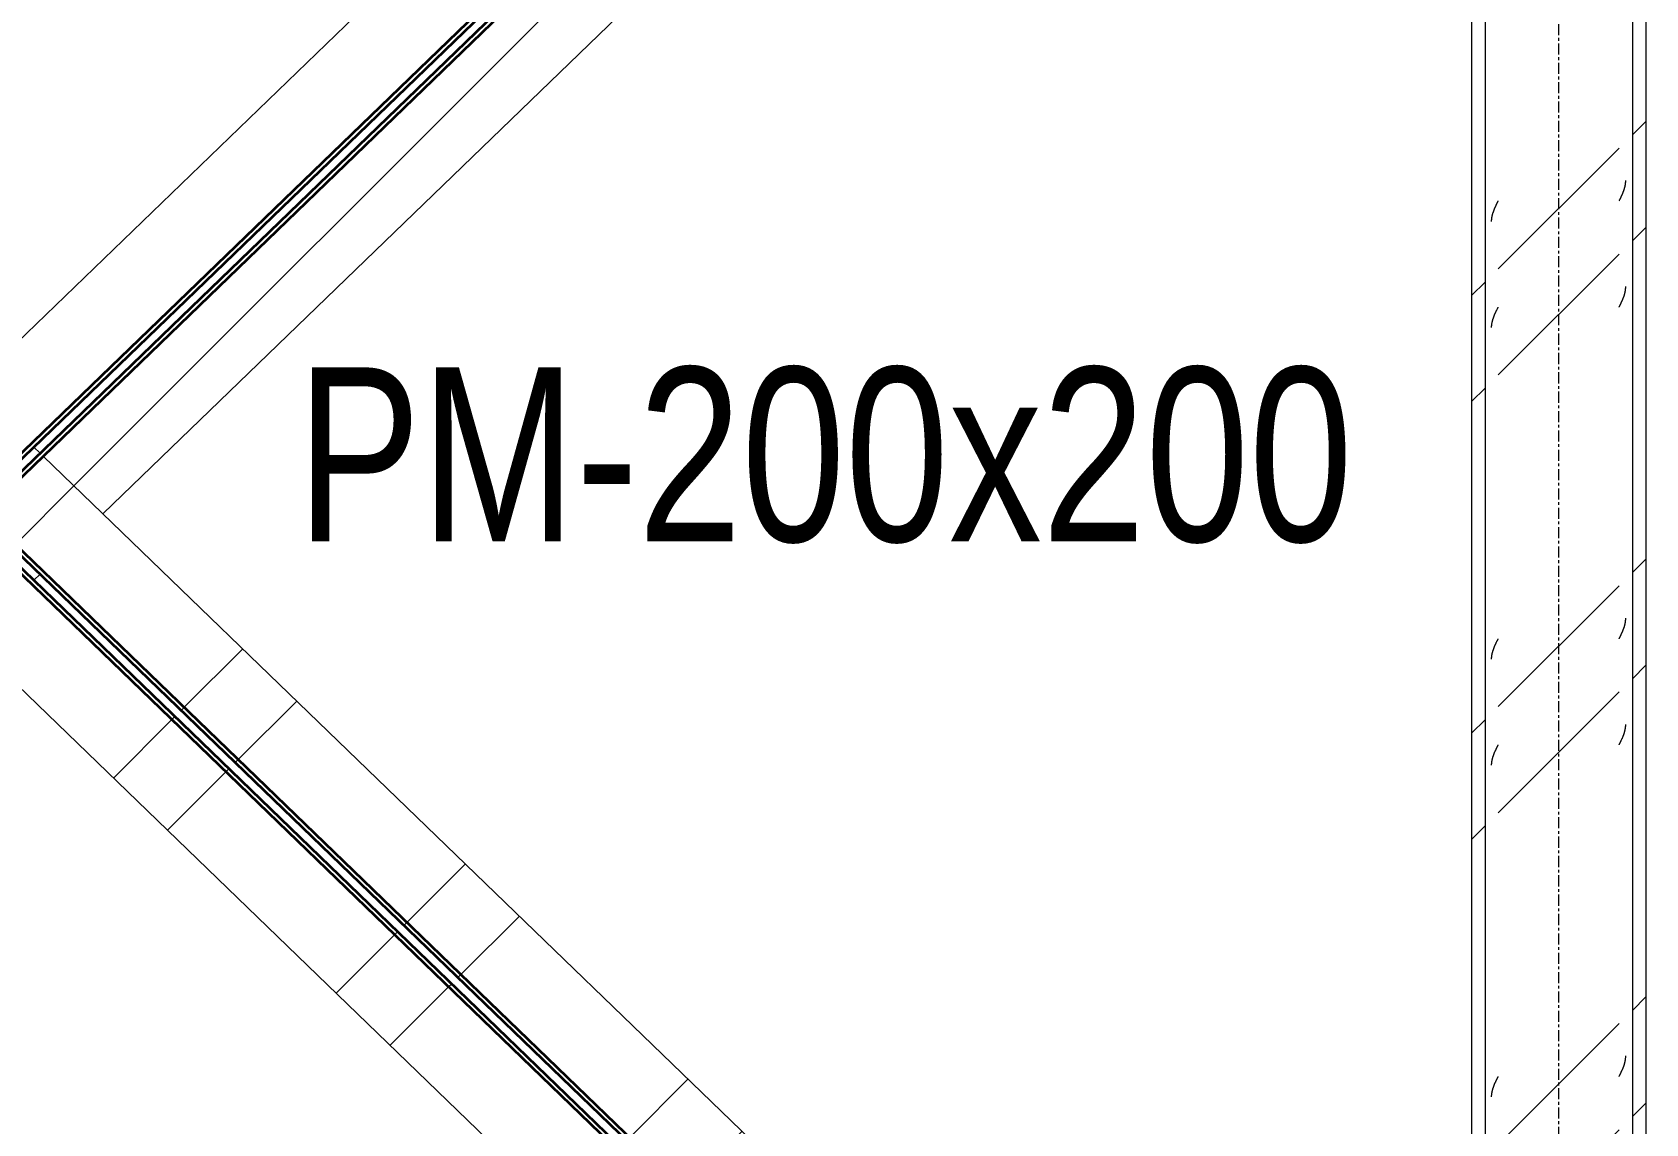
# Model space of a CAD drawing. Header units: centimetres. Extents: x -6741 to 14818, y -293 to 1595.
# Drawn here: x 829 to 1014.4, y 495.1 to 620.5 of the extents above; entities that cross this region are included whole.
import ezdxf

# ---------------------------------------------------------------- set-up
doc = ezdxf.new("R2010")
doc.units = ezdxf.units.CM
doc.linetypes.add('Grid Line', pattern=[2.2225, 1.27, -0.3175, 0.3175, -0.3175])
for name, color, linetype, lineweight in [('S-BEAM', 7, 'Continuous', 9), ('S-COLS', 7, 'Continuous', 9), ('S-COLS-IDEN', 7, 'Continuous', 9), ('S-GRID', 7, 'Continuous', 9)]:
    doc.layers.add(name, color=color, linetype=linetype, lineweight=lineweight)
doc.styles.add('Century Gothic_2', font='GOTHIC.TTF', dxfattribs={"width": 0.8, "height": 20})
pattern_1 = [(45, (152.695, 0), (-25.14472, 25.14472), []), (45, (152.695, 38.1), (-25.14472, 25.14472), [])]

# ---------------------------------------------------------------- blocks, each defined once
blk = doc.blocks.new('FP_4-Elevación Eje 7')
at = {"layer": 'S-COLS', "color": 9, "true_color": 0xc0c0c0}
for p, q in [((-6442.94, 602.35), (-6442.92, 602.39)), ((-6442.92, 602.39), (-6442.91, 602.43)), ((-6442.91, 602.43), (-6442.9, 602.47)), ((-6442.9, 602.47), (-6442.89, 602.5)), ((-6442.89, 602.5), (-6442.88, 602.54)), ((-6442.88, 602.54), (-6442.87, 602.58)), ((-6442.87, 602.58), (-6442.86, 602.62)), ((-6442.86, 602.62), (-6442.85, 602.65)), ((-6442.85, 602.65), (-6442.84, 602.69)), ((-6442.84, 602.69), (-6442.83, 602.73)), ((-6442.83, 602.73), (-6442.82, 602.76)), ((-6442.82, 602.76), (-6442.81, 602.8)), ((-6442.81, 602.8), (-6442.8, 602.84)), ((-6442.8, 602.84), (-6442.79, 602.88)), ((-6442.79, 602.91), (-6442.78, 602.95)), ((-6442.79, 602.88), (-6442.79, 602.91)), ((-6442.78, 602.95), (-6442.77, 602.99)), ((-6442.77, 603.03), (-6442.76, 603.06)), ((-6442.77, 602.99), (-6442.77, 603.03)), ((-6442.76, 603.1), (-6442.75, 603.14)), ((-6442.76, 603.06), (-6442.76, 603.1)), ((-6442.75, 603.21), (-6442.74, 603.25)), ((-6442.75, 603.18), (-6442.75, 603.21)), ((-6442.75, 603.14), (-6442.75, 603.18)), ((-6442.74, 603.4), (-6442.74, 603.44)), ((-6442.74, 603.36), (-6442.74, 603.4)), ((-6442.74, 603.32), (-6442.74, 603.36)), ((-6442.74, 603.29), (-6442.74, 603.32)), ((-6442.74, 603.25), (-6442.74, 603.29)), ((-6443.5, 601.09), (-6443.49, 601.12)), ((-6443.49, 601.12), (-6443.47, 601.16)), ((-6443.47, 601.16), (-6443.45, 601.2)), ((-6443.45, 601.2), (-6443.43, 601.24)), ((-6443.43, 601.24), (-6443.41, 601.27)), ((-6443.41, 601.27), (-6443.39, 601.31)), ((-6443.39, 601.31), (-6443.37, 601.35)), ((-6443.37, 601.35), (-6443.35, 601.38)), ((-6443.35, 601.38), (-6443.34, 601.42)), ((-6443.34, 601.42), (-6443.32, 601.46)), ((-6443.32, 601.46), (-6443.3, 601.5)), ((-6443.3, 601.5), (-6443.28, 601.53)), ((-6443.28, 601.53), (-6443.26, 601.57)), ((-6443.26, 601.57), (-6443.25, 601.61)), ((-6443.25, 601.61), (-6443.23, 601.65)), ((-6443.23, 601.65), (-6443.21, 601.68)), ((-6443.21, 601.68), (-6443.19, 601.72)), ((-6443.19, 601.72), (-6443.18, 601.76)), ((-6443.18, 601.76), (-6443.16, 601.79)), ((-6443.16, 601.79), (-6443.14, 601.83)), ((-6443.14, 601.83), (-6443.13, 601.87)), ((-6443.13, 601.87), (-6443.11, 601.91)), ((-6443.11, 601.91), (-6443.09, 601.94)), ((-6443.09, 601.94), (-6443.08, 601.98)), ((-6443.08, 601.98), (-6443.06, 602.02)), ((-6443.06, 602.02), (-6443.05, 602.06)), ((-6443.05, 602.06), (-6443.03, 602.09)), ((-6443.03, 602.09), (-6443.02, 602.13)), ((-6443.02, 602.13), (-6443, 602.17)), ((-6443, 602.17), (-6442.99, 602.21)), ((-6442.99, 602.21), (-6442.97, 602.24)), ((-6442.97, 602.24), (-6442.96, 602.28)), ((-6442.96, 602.28), (-6442.95, 602.32)), ((-6442.95, 602.32), (-6442.94, 602.35)), ((-6442.74, 591.21), (-6442.74, 591.25)), ((-6443.28, 589.34), (-6443.26, 589.38)), ((-6443.26, 589.38), (-6443.25, 589.42)), ((-6443.25, 589.42), (-6443.23, 589.46)), ((-6443.23, 589.46), (-6443.21, 589.49)), ((-6443.21, 589.49), (-6443.19, 589.53)), ((-6443.19, 589.53), (-6443.18, 589.57)), ((-6443.18, 589.57), (-6443.16, 589.61)), ((-6443.16, 589.61), (-6443.14, 589.64)), ((-6443.14, 589.64), (-6443.13, 589.68)), ((-6443.13, 589.68), (-6443.11, 589.72)), ((-6443.11, 589.72), (-6443.09, 589.75)), ((-6443.09, 589.75), (-6443.08, 589.79)), ((-6443.08, 589.79), (-6443.06, 589.83)), ((-6443.06, 589.83), (-6443.05, 589.87)), ((-6443.05, 589.87), (-6443.03, 589.9)), ((-6443.03, 589.9), (-6443.02, 589.94)), ((-6443.02, 589.94), (-6443, 589.98)), ((-6443, 589.98), (-6442.99, 590.02)), ((-6442.99, 590.02), (-6442.97, 590.05)), ((-6442.97, 590.05), (-6442.96, 590.09)), ((-6442.96, 590.09), (-6442.95, 590.13)), ((-6442.95, 590.13), (-6442.94, 590.17)), ((-6442.94, 590.17), (-6442.92, 590.2)), ((-6442.92, 590.2), (-6442.91, 590.24)), ((-6442.91, 590.24), (-6442.9, 590.28)), ((-6442.9, 590.28), (-6442.89, 590.31)), ((-6442.89, 590.31), (-6442.88, 590.35)), ((-6442.88, 590.35), (-6442.87, 590.39)), ((-6442.87, 590.39), (-6442.86, 590.43)), ((-6442.86, 590.43), (-6442.85, 590.46)), ((-6442.85, 590.46), (-6442.84, 590.5)), ((-6442.84, 590.5), (-6442.83, 590.54)), ((-6442.83, 590.54), (-6442.82, 590.58)), ((-6442.82, 590.58), (-6442.81, 590.61)), ((-6442.81, 590.61), (-6442.8, 590.65)), ((-6442.8, 590.65), (-6442.79, 590.69)), ((-6442.79, 590.72), (-6442.78, 590.76)), ((-6442.79, 590.69), (-6442.79, 590.72)), ((-6442.78, 590.76), (-6442.77, 590.8)), ((-6442.77, 590.84), (-6442.76, 590.87)), ((-6442.77, 590.8), (-6442.77, 590.84)), ((-6442.76, 590.91), (-6442.75, 590.95)), ((-6442.76, 590.87), (-6442.76, 590.91)), ((-6442.75, 591.02), (-6442.74, 591.06)), ((-6442.75, 590.99), (-6442.75, 591.02)), ((-6442.75, 590.95), (-6442.75, 590.99)), ((-6442.74, 591.17), (-6442.74, 591.21)), ((-6442.74, 591.14), (-6442.74, 591.17)), ((-6442.74, 591.1), (-6442.74, 591.14)), ((-6442.74, 591.06), (-6442.74, 591.1)), ((-6443.5, 588.9), (-6443.49, 588.93)), ((-6443.49, 588.93), (-6443.47, 588.97)), ((-6443.47, 588.97), (-6443.45, 589.01)), ((-6443.45, 589.01), (-6443.43, 589.05)), ((-6443.43, 589.05), (-6443.41, 589.08)), ((-6443.41, 589.08), (-6443.39, 589.12)), ((-6443.39, 589.12), (-6443.37, 589.16)), ((-6443.37, 589.16), (-6443.35, 589.2)), ((-6443.35, 589.2), (-6443.34, 589.23)), ((-6443.34, 589.23), (-6443.32, 589.27)), ((-6443.32, 589.27), (-6443.3, 589.31)), ((-6443.3, 589.31), (-6443.28, 589.34)), ((-6442.87, 552.29), (-6442.86, 552.33)), ((-6442.86, 552.33), (-6442.85, 552.36)), ((-6442.85, 552.36), (-6442.84, 552.4)), ((-6442.84, 552.4), (-6442.83, 552.44)), ((-6442.83, 552.44), (-6442.82, 552.48)), ((-6442.82, 552.48), (-6442.81, 552.51)), ((-6442.81, 552.51), (-6442.8, 552.55)), ((-6442.8, 552.55), (-6442.79, 552.59)), ((-6442.79, 552.62), (-6442.78, 552.66)), ((-6442.79, 552.59), (-6442.79, 552.62)), ((-6442.78, 552.66), (-6442.77, 552.7)), ((-6442.77, 552.74), (-6442.76, 552.77)), ((-6442.77, 552.7), (-6442.77, 552.74)), ((-6442.76, 552.81), (-6442.75, 552.85)), ((-6442.76, 552.77), (-6442.76, 552.81)), ((-6442.75, 552.92), (-6442.74, 552.96)), ((-6442.75, 552.89), (-6442.75, 552.92)), ((-6442.75, 552.85), (-6442.75, 552.89)), ((-6442.74, 553.11), (-6442.74, 553.15)), ((-6442.74, 553.07), (-6442.74, 553.11)), ((-6442.74, 553.04), (-6442.74, 553.07)), ((-6442.74, 553), (-6442.74, 553.04)), ((-6442.74, 552.96), (-6442.74, 553)), ((-6443.5, 550.8), (-6443.49, 550.83)), ((-6443.49, 550.83), (-6443.47, 550.87)), ((-6443.47, 550.87), (-6443.45, 550.91)), ((-6443.45, 550.91), (-6443.43, 550.95)), ((-6443.43, 550.95), (-6443.41, 550.98)), ((-6443.41, 550.98), (-6443.39, 551.02)), ((-6443.39, 551.02), (-6443.37, 551.06)), ((-6443.37, 551.06), (-6443.35, 551.1)), ((-6443.35, 551.1), (-6443.34, 551.13)), ((-6443.34, 551.13), (-6443.32, 551.17)), ((-6443.32, 551.17), (-6443.3, 551.21)), ((-6443.3, 551.21), (-6443.28, 551.24)), ((-6443.28, 551.24), (-6443.26, 551.28)), ((-6443.26, 551.28), (-6443.25, 551.32)), ((-6443.25, 551.32), (-6443.23, 551.36)), ((-6443.23, 551.36), (-6443.21, 551.39)), ((-6443.21, 551.39), (-6443.19, 551.43)), ((-6443.19, 551.43), (-6443.18, 551.47)), ((-6443.18, 551.47), (-6443.16, 551.51)), ((-6443.16, 551.51), (-6443.14, 551.54)), ((-6443.14, 551.54), (-6443.13, 551.58)), ((-6443.13, 551.58), (-6443.11, 551.62)), ((-6443.11, 551.62), (-6443.09, 551.65)), ((-6443.09, 551.65), (-6443.08, 551.69)), ((-6443.08, 551.69), (-6443.06, 551.73)), ((-6443.06, 551.73), (-6443.05, 551.77)), ((-6443.05, 551.77), (-6443.03, 551.8)), ((-6443.03, 551.8), (-6443.02, 551.84)), ((-6443.02, 551.84), (-6443, 551.88)), ((-6443, 551.88), (-6442.99, 551.92)), ((-6442.99, 551.92), (-6442.97, 551.95)), ((-6442.97, 551.95), (-6442.96, 551.99)), ((-6442.96, 551.99), (-6442.95, 552.03)), ((-6442.95, 552.03), (-6442.94, 552.07)), ((-6442.94, 552.07), (-6442.92, 552.1)), ((-6442.92, 552.1), (-6442.91, 552.14)), ((-6442.91, 552.14), (-6442.9, 552.18)), ((-6442.9, 552.18), (-6442.89, 552.21)), ((-6442.89, 552.21), (-6442.88, 552.25)), ((-6442.88, 552.25), (-6442.87, 552.29)), ((-6443.16, 539.32), (-6443.14, 539.35)), ((-6443.14, 539.35), (-6443.13, 539.39)), ((-6443.13, 539.39), (-6443.11, 539.43)), ((-6443.11, 539.43), (-6443.09, 539.47)), ((-6443.09, 539.47), (-6443.08, 539.5)), ((-6443.08, 539.5), (-6443.06, 539.54)), ((-6443.06, 539.54), (-6443.05, 539.58)), ((-6443.05, 539.58), (-6443.03, 539.61)), ((-6443.03, 539.61), (-6443.02, 539.65)), ((-6443.02, 539.65), (-6443, 539.69)), ((-6443, 539.69), (-6442.99, 539.73)), ((-6442.99, 539.73), (-6442.97, 539.76)), ((-6442.97, 539.76), (-6442.96, 539.8)), ((-6442.96, 539.8), (-6442.95, 539.84)), ((-6442.95, 539.84), (-6442.94, 539.88)), ((-6442.94, 539.88), (-6442.92, 539.91)), ((-6442.92, 539.91), (-6442.91, 539.95)), ((-6442.91, 539.95), (-6442.9, 539.99)), ((-6442.9, 539.99), (-6442.89, 540.02)), ((-6442.89, 540.02), (-6442.88, 540.06)), ((-6442.88, 540.06), (-6442.87, 540.1)), ((-6442.87, 540.1), (-6442.86, 540.14)), ((-6442.86, 540.14), (-6442.85, 540.17)), ((-6442.85, 540.17), (-6442.84, 540.21)), ((-6442.84, 540.21), (-6442.83, 540.25)), ((-6442.83, 540.25), (-6442.82, 540.29)), ((-6442.82, 540.29), (-6442.81, 540.32)), ((-6442.81, 540.32), (-6442.8, 540.36)), ((-6442.8, 540.36), (-6442.79, 540.4)), ((-6442.79, 540.44), (-6442.78, 540.47)), ((-6442.79, 540.4), (-6442.79, 540.44)), ((-6442.78, 540.47), (-6442.77, 540.51)), ((-6442.77, 540.55), (-6442.76, 540.58)), ((-6442.77, 540.51), (-6442.77, 540.55)), ((-6442.76, 540.62), (-6442.75, 540.66)), ((-6442.76, 540.58), (-6442.76, 540.62)), ((-6442.75, 540.73), (-6442.74, 540.77)), ((-6442.75, 540.7), (-6442.75, 540.73)), ((-6442.75, 540.66), (-6442.75, 540.7)), ((-6442.74, 540.92), (-6442.74, 540.96)), ((-6442.74, 540.88), (-6442.74, 540.92)), ((-6442.74, 540.85), (-6442.74, 540.88)), ((-6442.74, 540.81), (-6442.74, 540.85)), ((-6442.74, 540.77), (-6442.74, 540.81)), ((-6443.5, 538.61), (-6443.49, 538.64)), ((-6443.49, 538.64), (-6443.47, 538.68)), ((-6443.47, 538.68), (-6443.45, 538.72)), ((-6443.45, 538.72), (-6443.43, 538.76)), ((-6443.43, 538.76), (-6443.41, 538.79)), ((-6443.41, 538.79), (-6443.39, 538.83)), ((-6443.39, 538.83), (-6443.37, 538.87)), ((-6443.37, 538.87), (-6443.35, 538.91)), ((-6443.35, 538.91), (-6443.34, 538.94)), ((-6443.34, 538.94), (-6443.32, 538.98)), ((-6443.32, 538.98), (-6443.3, 539.02)), ((-6443.3, 539.02), (-6443.28, 539.05)), ((-6443.28, 539.05), (-6443.26, 539.09)), ((-6443.26, 539.09), (-6443.25, 539.13)), ((-6443.25, 539.13), (-6443.23, 539.17)), ((-6443.23, 539.17), (-6443.21, 539.2)), ((-6443.21, 539.2), (-6443.19, 539.24)), ((-6443.19, 539.24), (-6443.18, 539.28)), ((-6443.18, 539.28), (-6443.16, 539.32)), ((-6442.8, 502.26), (-6442.79, 502.3)), ((-6442.79, 502.34), (-6442.78, 502.37)), ((-6442.79, 502.3), (-6442.79, 502.34)), ((-6442.78, 502.37), (-6442.77, 502.41)), ((-6442.77, 502.45), (-6442.76, 502.48)), ((-6442.77, 502.41), (-6442.77, 502.45)), ((-6442.76, 502.52), (-6442.75, 502.56)), ((-6442.76, 502.48), (-6442.76, 502.52)), ((-6442.75, 502.63), (-6442.74, 502.67)), ((-6442.75, 502.6), (-6442.75, 502.63)), ((-6442.75, 502.56), (-6442.75, 502.6)), ((-6442.74, 502.82), (-6442.74, 502.86)), ((-6442.74, 502.78), (-6442.74, 502.82)), ((-6442.74, 502.75), (-6442.74, 502.78)), ((-6442.74, 502.71), (-6442.74, 502.75)), ((-6442.74, 502.67), (-6442.74, 502.71)), ((-6443.5, 500.51), (-6443.49, 500.54)), ((-6443.49, 500.54), (-6443.47, 500.58)), ((-6443.47, 500.58), (-6443.45, 500.62)), ((-6443.45, 500.62), (-6443.43, 500.66)), ((-6443.43, 500.66), (-6443.41, 500.69)), ((-6443.41, 500.69), (-6443.39, 500.73)), ((-6443.39, 500.73), (-6443.37, 500.77)), ((-6443.37, 500.77), (-6443.35, 500.81)), ((-6443.35, 500.81), (-6443.34, 500.84)), ((-6443.34, 500.84), (-6443.32, 500.88)), ((-6443.32, 500.88), (-6443.3, 500.92)), ((-6443.3, 500.92), (-6443.28, 500.95)), ((-6443.28, 500.95), (-6443.26, 500.99)), ((-6443.26, 500.99), (-6443.25, 501.03)), ((-6443.25, 501.03), (-6443.23, 501.07)), ((-6443.23, 501.07), (-6443.21, 501.1)), ((-6443.21, 501.1), (-6443.19, 501.14)), ((-6443.19, 501.14), (-6443.18, 501.18)), ((-6443.18, 501.18), (-6443.16, 501.22)), ((-6443.16, 501.22), (-6443.14, 501.25)), ((-6443.14, 501.25), (-6443.13, 501.29)), ((-6443.13, 501.29), (-6443.11, 501.33)), ((-6443.11, 501.33), (-6443.09, 501.37)), ((-6443.09, 501.37), (-6443.08, 501.4)), ((-6443.08, 501.4), (-6443.06, 501.44)), ((-6443.06, 501.44), (-6443.05, 501.48)), ((-6443.05, 501.48), (-6443.03, 501.51)), ((-6443.03, 501.51), (-6443.02, 501.55)), ((-6443.02, 501.55), (-6443, 501.59)), ((-6443, 501.59), (-6442.99, 501.63)), ((-6442.99, 501.63), (-6442.97, 501.66)), ((-6442.97, 501.66), (-6442.96, 501.7)), ((-6442.96, 501.7), (-6442.95, 501.74)), ((-6442.95, 501.74), (-6442.94, 501.78)), ((-6442.94, 501.78), (-6442.92, 501.81)), ((-6442.92, 501.81), (-6442.91, 501.85)), ((-6442.91, 501.85), (-6442.9, 501.89)), ((-6442.9, 501.89), (-6442.89, 501.92)), ((-6442.89, 501.92), (-6442.88, 501.96)), ((-6442.88, 501.96), (-6442.87, 502)), ((-6442.87, 502), (-6442.86, 502.04)), ((-6442.86, 502.04), (-6442.85, 502.07)), ((-6442.85, 502.07), (-6442.84, 502.11)), ((-6442.84, 502.11), (-6442.83, 502.15)), ((-6442.83, 502.15), (-6442.82, 502.19)), ((-6442.82, 502.19), (-6442.81, 502.22)), ((-6442.81, 502.22), (-6442.8, 502.26))]:
    blk.add_line(p, q, dxfattribs=at)
blk = doc.blocks.new('FP_5-Elevación Eje 7')
at = {"layer": 'S-COLS', "color": 9, "true_color": 0xc0c0c0}
for p, q in [((-6457.68, 600.49), (-6457.66, 600.53)), ((-6457.66, 600.53), (-6457.64, 600.56)), ((-6457.64, 600.56), (-6457.63, 600.6)), ((-6457.63, 600.6), (-6457.61, 600.64)), ((-6457.61, 600.64), (-6457.59, 600.68)), ((-6457.59, 600.68), (-6457.57, 600.71)), ((-6457.57, 600.71), (-6457.55, 600.75)), ((-6457.55, 600.75), (-6457.53, 600.79)), ((-6457.53, 600.79), (-6457.52, 600.82)), ((-6457.52, 600.82), (-6457.5, 600.86)), ((-6457.5, 600.86), (-6457.48, 600.9)), ((-6457.48, 600.9), (-6457.46, 600.94)), ((-6457.46, 600.94), (-6457.44, 600.97)), ((-6457.44, 600.97), (-6457.42, 601.01)), ((-6457.42, 601.01), (-6457.4, 601.05)), ((-6457.4, 601.05), (-6457.38, 601.09)), ((-6458.15, 598.92), (-6458.14, 598.96)), ((-6458.15, 598.88), (-6458.15, 598.92)), ((-6458.15, 598.85), (-6458.15, 598.88)), ((-6458.15, 598.81), (-6458.15, 598.85)), ((-6458.15, 598.77), (-6458.15, 598.81)), ((-6458.15, 598.74), (-6458.15, 598.77)), ((-6458.14, 599), (-6458.13, 599.03)), ((-6458.14, 598.96), (-6458.14, 599)), ((-6458.13, 599.11), (-6458.12, 599.15)), ((-6458.13, 599.07), (-6458.13, 599.11)), ((-6458.13, 599.03), (-6458.13, 599.07)), ((-6458.12, 599.15), (-6458.11, 599.18)), ((-6458.11, 599.22), (-6458.1, 599.26)), ((-6458.11, 599.18), (-6458.11, 599.22)), ((-6458.1, 599.26), (-6458.09, 599.3)), ((-6458.09, 599.33), (-6458.08, 599.37)), ((-6458.09, 599.3), (-6458.09, 599.33)), ((-6458.08, 599.37), (-6458.07, 599.41)), ((-6458.07, 599.41), (-6458.06, 599.44)), ((-6458.06, 599.44), (-6458.05, 599.48)), ((-6458.05, 599.48), (-6458.04, 599.52)), ((-6458.04, 599.52), (-6458.03, 599.56)), ((-6458.03, 599.56), (-6458.02, 599.59)), ((-6458.02, 599.59), (-6458.01, 599.63)), ((-6458.01, 599.63), (-6458, 599.67)), ((-6458, 599.67), (-6457.99, 599.71)), ((-6457.99, 599.71), (-6457.98, 599.74)), ((-6457.98, 599.74), (-6457.97, 599.78)), ((-6457.97, 599.78), (-6457.95, 599.82)), ((-6457.95, 599.82), (-6457.94, 599.85)), ((-6457.94, 599.85), (-6457.93, 599.89)), ((-6457.93, 599.89), (-6457.91, 599.93)), ((-6457.91, 599.93), (-6457.9, 599.97)), ((-6457.9, 599.97), (-6457.89, 600)), ((-6457.89, 600), (-6457.87, 600.04)), ((-6457.87, 600.04), (-6457.86, 600.08)), ((-6457.86, 600.08), (-6457.84, 600.12)), ((-6457.84, 600.12), (-6457.83, 600.15)), ((-6457.83, 600.15), (-6457.81, 600.19)), ((-6457.81, 600.19), (-6457.8, 600.23)), ((-6457.8, 600.23), (-6457.78, 600.27)), ((-6457.78, 600.27), (-6457.76, 600.3)), ((-6457.76, 600.3), (-6457.75, 600.34)), ((-6457.75, 600.34), (-6457.73, 600.38)), ((-6457.73, 600.38), (-6457.71, 600.41)), ((-6457.71, 600.41), (-6457.7, 600.45)), ((-6457.7, 600.45), (-6457.68, 600.49)), ((-6457.99, 587.52), (-6457.98, 587.55)), ((-6457.98, 587.55), (-6457.97, 587.59)), ((-6457.97, 587.59), (-6457.95, 587.63)), ((-6457.95, 587.63), (-6457.94, 587.67)), ((-6457.94, 587.67), (-6457.93, 587.7)), ((-6457.93, 587.7), (-6457.91, 587.74)), ((-6457.91, 587.74), (-6457.9, 587.78)), ((-6457.9, 587.78), (-6457.89, 587.81)), ((-6457.89, 587.81), (-6457.87, 587.85)), ((-6457.87, 587.85), (-6457.86, 587.89)), ((-6457.86, 587.89), (-6457.84, 587.93)), ((-6457.84, 587.93), (-6457.83, 587.96)), ((-6457.83, 587.96), (-6457.81, 588)), ((-6457.81, 588), (-6457.8, 588.04)), ((-6457.8, 588.04), (-6457.78, 588.08)), ((-6457.78, 588.08), (-6457.76, 588.11)), ((-6457.76, 588.11), (-6457.75, 588.15)), ((-6457.75, 588.15), (-6457.73, 588.19)), ((-6457.73, 588.19), (-6457.71, 588.23)), ((-6457.71, 588.23), (-6457.7, 588.26)), ((-6457.7, 588.26), (-6457.68, 588.3)), ((-6457.68, 588.3), (-6457.66, 588.34)), ((-6457.66, 588.34), (-6457.64, 588.37)), ((-6457.64, 588.37), (-6457.63, 588.41)), ((-6457.63, 588.41), (-6457.61, 588.45)), ((-6457.61, 588.45), (-6457.59, 588.49)), ((-6457.59, 588.49), (-6457.57, 588.52)), ((-6457.57, 588.52), (-6457.55, 588.56)), ((-6457.55, 588.56), (-6457.53, 588.6)), ((-6457.53, 588.6), (-6457.52, 588.64)), ((-6457.52, 588.64), (-6457.5, 588.67)), ((-6457.5, 588.67), (-6457.48, 588.71)), ((-6457.48, 588.71), (-6457.46, 588.75)), ((-6457.46, 588.75), (-6457.44, 588.78)), ((-6457.44, 588.78), (-6457.42, 588.82)), ((-6457.42, 588.82), (-6457.4, 588.86)), ((-6457.4, 588.86), (-6457.38, 588.9)), ((-6458.15, 586.73), (-6458.14, 586.77)), ((-6458.15, 586.7), (-6458.15, 586.73)), ((-6458.15, 586.66), (-6458.15, 586.7)), ((-6458.15, 586.62), (-6458.15, 586.66)), ((-6458.15, 586.58), (-6458.15, 586.62)), ((-6458.15, 586.55), (-6458.15, 586.58)), ((-6458.14, 586.81), (-6458.13, 586.84)), ((-6458.14, 586.77), (-6458.14, 586.81)), ((-6458.13, 586.92), (-6458.12, 586.96)), ((-6458.13, 586.88), (-6458.13, 586.92)), ((-6458.13, 586.84), (-6458.13, 586.88)), ((-6458.12, 586.96), (-6458.11, 586.99)), ((-6458.11, 587.03), (-6458.1, 587.07)), ((-6458.11, 586.99), (-6458.11, 587.03)), ((-6458.1, 587.07), (-6458.09, 587.11)), ((-6458.09, 587.14), (-6458.08, 587.18)), ((-6458.09, 587.11), (-6458.09, 587.14)), ((-6458.08, 587.18), (-6458.07, 587.22)), ((-6458.07, 587.22), (-6458.06, 587.26)), ((-6458.06, 587.26), (-6458.05, 587.29)), ((-6458.05, 587.29), (-6458.04, 587.33)), ((-6458.04, 587.33), (-6458.03, 587.37)), ((-6458.03, 587.37), (-6458.02, 587.4)), ((-6458.02, 587.4), (-6458.01, 587.44)), ((-6458.01, 587.44), (-6458, 587.48)), ((-6458, 587.48), (-6457.99, 587.52)), ((-6457.57, 550.42), (-6457.55, 550.46)), ((-6457.55, 550.46), (-6457.53, 550.5)), ((-6457.53, 550.5), (-6457.52, 550.54)), ((-6457.52, 550.54), (-6457.5, 550.57)), ((-6457.5, 550.57), (-6457.48, 550.61)), ((-6457.48, 550.61), (-6457.46, 550.65)), ((-6457.46, 550.65), (-6457.44, 550.68)), ((-6457.44, 550.68), (-6457.42, 550.72)), ((-6457.42, 550.72), (-6457.4, 550.76)), ((-6457.4, 550.76), (-6457.38, 550.8)), ((-6458.15, 548.63), (-6458.14, 548.67)), ((-6458.15, 548.6), (-6458.15, 548.63)), ((-6458.14, 548.71), (-6458.13, 548.74)), ((-6458.14, 548.67), (-6458.14, 548.71)), ((-6458.13, 548.82), (-6458.12, 548.86)), ((-6458.13, 548.78), (-6458.13, 548.82)), ((-6458.13, 548.74), (-6458.13, 548.78)), ((-6458.12, 548.86), (-6458.11, 548.89)), ((-6458.11, 548.93), (-6458.1, 548.97)), ((-6458.11, 548.89), (-6458.11, 548.93)), ((-6458.1, 548.97), (-6458.09, 549.01)), ((-6458.09, 549.04), (-6458.08, 549.08)), ((-6458.09, 549.01), (-6458.09, 549.04)), ((-6458.08, 549.08), (-6458.07, 549.12)), ((-6458.07, 549.12), (-6458.06, 549.16)), ((-6458.06, 549.16), (-6458.05, 549.19)), ((-6458.05, 549.19), (-6458.04, 549.23)), ((-6458.04, 549.23), (-6458.03, 549.27)), ((-6458.03, 549.27), (-6458.02, 549.3)), ((-6458.02, 549.3), (-6458.01, 549.34)), ((-6458.01, 549.34), (-6458, 549.38)), ((-6458, 549.38), (-6457.99, 549.42)), ((-6457.99, 549.42), (-6457.98, 549.45)), ((-6457.98, 549.45), (-6457.97, 549.49)), ((-6457.97, 549.49), (-6457.95, 549.53)), ((-6457.95, 549.53), (-6457.94, 549.57)), ((-6457.94, 549.57), (-6457.93, 549.6)), ((-6457.93, 549.6), (-6457.91, 549.64)), ((-6457.91, 549.64), (-6457.9, 549.68)), ((-6457.9, 549.68), (-6457.89, 549.71)), ((-6457.89, 549.71), (-6457.87, 549.75)), ((-6457.87, 549.75), (-6457.86, 549.79)), ((-6457.86, 549.79), (-6457.84, 549.83)), ((-6457.84, 549.83), (-6457.83, 549.86)), ((-6457.83, 549.86), (-6457.81, 549.9)), ((-6457.81, 549.9), (-6457.8, 549.94)), ((-6457.8, 549.94), (-6457.78, 549.98)), ((-6457.78, 549.98), (-6457.76, 550.01)), ((-6457.76, 550.01), (-6457.75, 550.05)), ((-6457.75, 550.05), (-6457.73, 550.09)), ((-6457.73, 550.09), (-6457.71, 550.13)), ((-6457.71, 550.13), (-6457.7, 550.16)), ((-6457.7, 550.16), (-6457.68, 550.2)), ((-6457.68, 550.2), (-6457.66, 550.24)), ((-6457.66, 550.24), (-6457.64, 550.27)), ((-6457.64, 550.27), (-6457.63, 550.31)), ((-6457.63, 550.31), (-6457.61, 550.35)), ((-6457.61, 550.35), (-6457.59, 550.39)), ((-6457.59, 550.39), (-6457.57, 550.42)), ((-6458.15, 548.56), (-6458.15, 548.6)), ((-6458.15, 548.52), (-6458.15, 548.56)), ((-6458.15, 548.48), (-6458.15, 548.52)), ((-6458.15, 548.45), (-6458.15, 548.48)), ((-6457.91, 537.45), (-6457.9, 537.49)), ((-6457.9, 537.49), (-6457.89, 537.53)), ((-6457.89, 537.53), (-6457.87, 537.56)), ((-6457.87, 537.56), (-6457.86, 537.6)), ((-6457.86, 537.6), (-6457.84, 537.64)), ((-6457.84, 537.64), (-6457.83, 537.67)), ((-6457.83, 537.67), (-6457.81, 537.71)), ((-6457.81, 537.71), (-6457.8, 537.75)), ((-6457.8, 537.75), (-6457.78, 537.79)), ((-6457.78, 537.79), (-6457.76, 537.82)), ((-6457.76, 537.82), (-6457.75, 537.86)), ((-6457.75, 537.86), (-6457.73, 537.9)), ((-6457.73, 537.9), (-6457.71, 537.94)), ((-6457.71, 537.94), (-6457.7, 537.97)), ((-6457.7, 537.97), (-6457.68, 538.01)), ((-6457.68, 538.01), (-6457.66, 538.05)), ((-6457.66, 538.05), (-6457.64, 538.08)), ((-6457.64, 538.08), (-6457.63, 538.12)), ((-6457.63, 538.12), (-6457.61, 538.16)), ((-6457.61, 538.16), (-6457.59, 538.2)), ((-6457.59, 538.2), (-6457.57, 538.23)), ((-6457.57, 538.23), (-6457.55, 538.27)), ((-6457.55, 538.27), (-6457.53, 538.31)), ((-6457.53, 538.31), (-6457.52, 538.35)), ((-6457.52, 538.35), (-6457.5, 538.38)), ((-6457.5, 538.38), (-6457.48, 538.42)), ((-6457.48, 538.42), (-6457.46, 538.46)), ((-6457.46, 538.46), (-6457.44, 538.5)), ((-6457.44, 538.5), (-6457.42, 538.53)), ((-6457.42, 538.53), (-6457.4, 538.57)), ((-6457.4, 538.57), (-6457.38, 538.61)), ((-6458.15, 536.44), (-6458.14, 536.48)), ((-6458.15, 536.41), (-6458.15, 536.44)), ((-6458.15, 536.37), (-6458.15, 536.41)), ((-6458.15, 536.33), (-6458.15, 536.37)), ((-6458.15, 536.29), (-6458.15, 536.33)), ((-6458.15, 536.26), (-6458.15, 536.29)), ((-6458.14, 536.52), (-6458.13, 536.56)), ((-6458.14, 536.48), (-6458.14, 536.52)), ((-6458.13, 536.63), (-6458.12, 536.67)), ((-6458.13, 536.59), (-6458.13, 536.63)), ((-6458.13, 536.56), (-6458.13, 536.59)), ((-6458.12, 536.67), (-6458.11, 536.7)), ((-6458.11, 536.74), (-6458.1, 536.78)), ((-6458.11, 536.7), (-6458.11, 536.74)), ((-6458.1, 536.78), (-6458.09, 536.82)), ((-6458.09, 536.85), (-6458.08, 536.89)), ((-6458.09, 536.82), (-6458.09, 536.85)), ((-6458.08, 536.89), (-6458.07, 536.93)), ((-6458.07, 536.93), (-6458.06, 536.97)), ((-6458.06, 536.97), (-6458.05, 537)), ((-6458.05, 537), (-6458.04, 537.04)), ((-6458.04, 537.04), (-6458.03, 537.08)), ((-6458.03, 537.08), (-6458.02, 537.11)), ((-6458.02, 537.11), (-6458.01, 537.15)), ((-6458.01, 537.15), (-6458, 537.19)), ((-6458, 537.19), (-6457.99, 537.23)), ((-6457.99, 537.23), (-6457.98, 537.26)), ((-6457.98, 537.26), (-6457.97, 537.3)), ((-6457.97, 537.3), (-6457.95, 537.34)), ((-6457.95, 537.34), (-6457.94, 537.38)), ((-6457.94, 537.38), (-6457.93, 537.41)), ((-6457.93, 537.41), (-6457.91, 537.45)), ((-6457.44, 500.4), (-6457.42, 500.43)), ((-6457.42, 500.43), (-6457.4, 500.47)), ((-6457.4, 500.47), (-6457.38, 500.51)), ((-6458.13, 498.53), (-6458.12, 498.57)), ((-6458.12, 498.57), (-6458.11, 498.6)), ((-6458.11, 498.64), (-6458.1, 498.68)), ((-6458.11, 498.6), (-6458.11, 498.64)), ((-6458.1, 498.68), (-6458.09, 498.72)), ((-6458.09, 498.75), (-6458.08, 498.79)), ((-6458.09, 498.72), (-6458.09, 498.75)), ((-6458.08, 498.79), (-6458.07, 498.83)), ((-6458.07, 498.83), (-6458.06, 498.87)), ((-6458.06, 498.87), (-6458.05, 498.9)), ((-6458.05, 498.9), (-6458.04, 498.94)), ((-6458.04, 498.94), (-6458.03, 498.98)), ((-6458.03, 498.98), (-6458.02, 499.01)), ((-6458.02, 499.01), (-6458.01, 499.05)), ((-6458.01, 499.05), (-6458, 499.09)), ((-6458, 499.09), (-6457.99, 499.13)), ((-6457.99, 499.13), (-6457.98, 499.16)), ((-6457.98, 499.16), (-6457.97, 499.2)), ((-6457.97, 499.2), (-6457.95, 499.24)), ((-6457.95, 499.24), (-6457.94, 499.28)), ((-6457.94, 499.28), (-6457.93, 499.31)), ((-6457.93, 499.31), (-6457.91, 499.35)), ((-6457.91, 499.35), (-6457.9, 499.39)), ((-6457.9, 499.39), (-6457.89, 499.43)), ((-6457.89, 499.43), (-6457.87, 499.46)), ((-6457.87, 499.46), (-6457.86, 499.5)), ((-6457.86, 499.5), (-6457.84, 499.54)), ((-6457.84, 499.54), (-6457.83, 499.57)), ((-6457.83, 499.57), (-6457.81, 499.61)), ((-6457.81, 499.61), (-6457.8, 499.65)), ((-6457.8, 499.65), (-6457.78, 499.69)), ((-6457.78, 499.69), (-6457.76, 499.72)), ((-6457.76, 499.72), (-6457.75, 499.76)), ((-6457.75, 499.76), (-6457.73, 499.8)), ((-6457.73, 499.8), (-6457.71, 499.84)), ((-6457.71, 499.84), (-6457.7, 499.87)), ((-6457.7, 499.87), (-6457.68, 499.91)), ((-6457.68, 499.91), (-6457.66, 499.95)), ((-6457.66, 499.95), (-6457.64, 499.98)), ((-6457.64, 499.98), (-6457.63, 500.02)), ((-6457.63, 500.02), (-6457.61, 500.06)), ((-6457.61, 500.06), (-6457.59, 500.1)), ((-6457.59, 500.1), (-6457.57, 500.13)), ((-6457.57, 500.13), (-6457.55, 500.17)), ((-6457.55, 500.17), (-6457.53, 500.21)), ((-6457.53, 500.21), (-6457.52, 500.25)), ((-6457.52, 500.25), (-6457.5, 500.28)), ((-6457.5, 500.28), (-6457.48, 500.32)), ((-6457.48, 500.32), (-6457.46, 500.36)), ((-6457.46, 500.36), (-6457.44, 500.4)), ((-6458.15, 498.34), (-6458.14, 498.38)), ((-6458.15, 498.31), (-6458.15, 498.34)), ((-6458.15, 498.27), (-6458.15, 498.31)), ((-6458.15, 498.23), (-6458.15, 498.27)), ((-6458.15, 498.19), (-6458.15, 498.23)), ((-6458.15, 498.16), (-6458.15, 498.19)), ((-6458.14, 498.42), (-6458.13, 498.46)), ((-6458.14, 498.38), (-6458.14, 498.42)), ((-6458.13, 498.49), (-6458.13, 498.53)), ((-6458.13, 498.46), (-6458.13, 498.49))]:
    blk.add_line(p, q, dxfattribs=at)
blk = doc.blocks.new('UC-Perfil universal-Pilar - 200 x 200-V3-Elevación Eje 7')
at = {"layer": 'S-COLS', "true_color": 0xc0c0c0}
h = blk.add_hatch(dxfattribs=at)
h.set_pattern_fill('FP_14', color=9, style=0, pattern_type=2)
h.set_pattern_definition(pattern_1)
h.paths.add_polyline_path([(-6458.9, 94), (-6458.9, 933.53), (-6460.44, 933.53), (-6460.44, 94)])
h = blk.add_hatch(dxfattribs=at)
h.set_pattern_fill('FP_14', color=9, style=0, pattern_type=2)
h.set_pattern_definition(pattern_1)
h.paths.add_polyline_path([(-6457.38, 94), (-6443.5, 94), (-6443.5, 933.53), (-6457.38, 933.53), (-6457.38, 291.61)])
h = blk.add_hatch(dxfattribs=at)
h.set_pattern_fill('FP_14', color=9, style=0, pattern_type=2)
h.set_pattern_definition(pattern_1)
h.paths.add_polyline_path([(-6440.44, 94), (-6440.44, 933.53), (-6441.98, 933.53), (-6441.98, 94)])
at = {"layer": 'S-COLS'}
for p, q in [((-6460.44, 933.53), (-6460.44, 94)), ((-6458.9, 933.53), (-6458.9, 94)), ((-6441.98, 933.53), (-6441.98, 94)), ((-6440.44, 933.53), (-6440.44, 94))]:
    blk.add_line(p, q, dxfattribs=at)
for name in ['FP_4-Elevación Eje 7', 'FP_5-Elevación Eje 7']:
    blk.add_blockref(name, (0, 0), dxfattribs=at)
blk = doc.blocks.new('RVR_Tensor angular doble L - d_10 mm-1745382-Elevación Eje 7')
at = {"layer": 'S-BEAM', "true_color": 0xc0c0c0}
h = blk.add_hatch(dxfattribs=at)
h.set_pattern_fill('FP_14', color=9, style=0, pattern_type=2)
h.set_pattern_definition(pattern_1)
h.paths.add_polyline_path([(-6483.08, 405.98), (-6476.48, 412.81), (-6632.8, 563.77), (-6639.64, 557.17), (-6490.16, 412.81)])
h.paths.add_polyline_path([(-6640, 557.51), (-6633.16, 564.12), (-6633.88, 564.81), (-6640.72, 558.21)])
h.paths.add_polyline_path([(-6647.92, 565.16), (-6641.08, 571.76), (-6792.3, 717.79), (-6793.93, 717.79), (-6793.93, 706.16), (-6705.47, 620.74)])
h = blk.add_hatch(dxfattribs=at)
h.set_pattern_fill('FP_14', color=9, style=0, pattern_type=2)
h.set_pattern_definition(pattern_1)
h.paths.add_polyline_path([(-6476.48, 412.81), (-6476.14, 413.17), (-6791.58, 717.79), (-6792.3, 717.79), (-6478.78, 415.03)])
h = blk.add_hatch(dxfattribs=at)
h.set_pattern_fill('FP_14', color=9, style=0, pattern_type=2)
h.set_pattern_definition(pattern_1)
h.paths.add_polyline_path([(-6475.45, 413.9), (-6475.11, 414.26), (-6789.42, 717.79), (-6790.14, 717.79), (-6476.62, 415.03)])
h = blk.add_hatch(dxfattribs=at)
h.set_pattern_fill('FP_14', color=9, style=0, pattern_type=2)
h.set_pattern_definition(pattern_1)
h.paths.add_polyline_path([(-6475.11, 414.26), (-6468.51, 421.1), (-6624.53, 571.76), (-6631.36, 565.16), (-6475.9, 415.03)])
h.paths.add_polyline_path([(-6631.72, 565.51), (-6624.89, 572.11), (-6625.6, 572.81), (-6632.44, 566.2)])
h.paths.add_polyline_path([(-6632.8, 566.55), (-6625.96, 573.15), (-6775.74, 717.79), (-6789.42, 717.79), (-6688.92, 620.74)])
at = {"layer": 'S-BEAM', "lineweight": 35}
for p, q in [((-6792.3, 717.79), (-6476.48, 412.81)), ((-6476.14, 413.17), (-6791.58, 717.79)), ((-6790.14, 717.79), (-6475.45, 413.9)), ((-6475.11, 414.26), (-6789.42, 717.79))]:
    blk.add_line(p, q, dxfattribs=at)
at = {"layer": 'S-BEAM'}
for p, q in [((-6625.6, 572.81), (-6624.89, 572.11)), ((-6624.53, 571.76), (-6468.51, 421.1)), ((-6639.64, 557.17), (-6483.08, 405.98))]:
    blk.add_line(p, q, dxfattribs=at)
blk = doc.blocks.new('RVR_Tensor angular doble L - d_10 mm-1745369-Elevación Eje 7')
at = {"layer": 'S-BEAM', "true_color": 0xc0c0c0}
h = blk.add_hatch(dxfattribs=at)
h.set_pattern_fill('FP_14', color=9, style=0, pattern_type=2)
h.set_pattern_definition(pattern_1)
h.paths.add_polyline_path([(-6777.12, 411.2), (-6625.96, 557.17), (-6632.8, 563.77), (-6783.72, 418.03)])
h.paths.add_polyline_path([(-6625.6, 557.51), (-6624.89, 558.21), (-6631.72, 564.81), (-6632.44, 564.12)])
h.paths.add_polyline_path([(-6617.69, 565.16), (-6460.44, 717.01), (-6460.45, 717.79), (-6473.31, 717.79), (-6624.53, 571.76)])
at = {"layer": 'S-BEAM', "lineweight": 35}
for p, q in [((-6476.19, 717.79), (-6785.1, 419.48)), ((-6784.75, 419.12), (-6475.47, 717.79)), ((-6474.03, 717.79), (-6784.07, 418.39)), ((-6783.72, 418.03), (-6473.31, 717.79))]:
    blk.add_line(p, q, dxfattribs=at)
at = {"layer": 'S-BEAM'}
for p, q in [((-6639.64, 573.15), (-6489.86, 717.79)), ((-6617.69, 565.16), (-6460.44, 717.01)), ((-6625.6, 557.51), (-6624.89, 558.21))]:
    blk.add_line(p, q, dxfattribs=at)

msp = doc.modelspace()

# ---------------------------------------------------------------- linework, layer by layer
at = {"layer": 'S-GRID', "color": 253, "linetype": 'Grid Line', "true_color": 0xaaaaaa}
msp.add_line((1004.362, -293.309), (1004.362, 1534.845), dxfattribs=at)

# ---------------------------------------------------------------- block references
at = {"layer": 'S-BEAM'}
for name in ['RVR_Tensor angular doble L - d_10 mm-1745369-Elevación Eje 7', 'RVR_Tensor angular doble L - d_10 mm-1745382-Elevación Eje 7']:
    msp.add_blockref(name, (7454.807, 0), dxfattribs=at)
at = {"layer": 'S-COLS'}
msp.add_blockref('UC-Perfil universal-Pilar - 200 x 200-V3-Elevación Eje 7', (7454.807, 0), dxfattribs=at)

# ---------------------------------------------------------------- texts
at = {"layer": 'S-COLS-IDEN', "insert": (859.387, 581.971), "char_height": 20, "width": 157.13075, "attachment_point": 1, "style": 'Century Gothic_2'}
msp.add_mtext('PM-200x200', dxfattribs=at)

doc.saveas('drawing.dxf')
